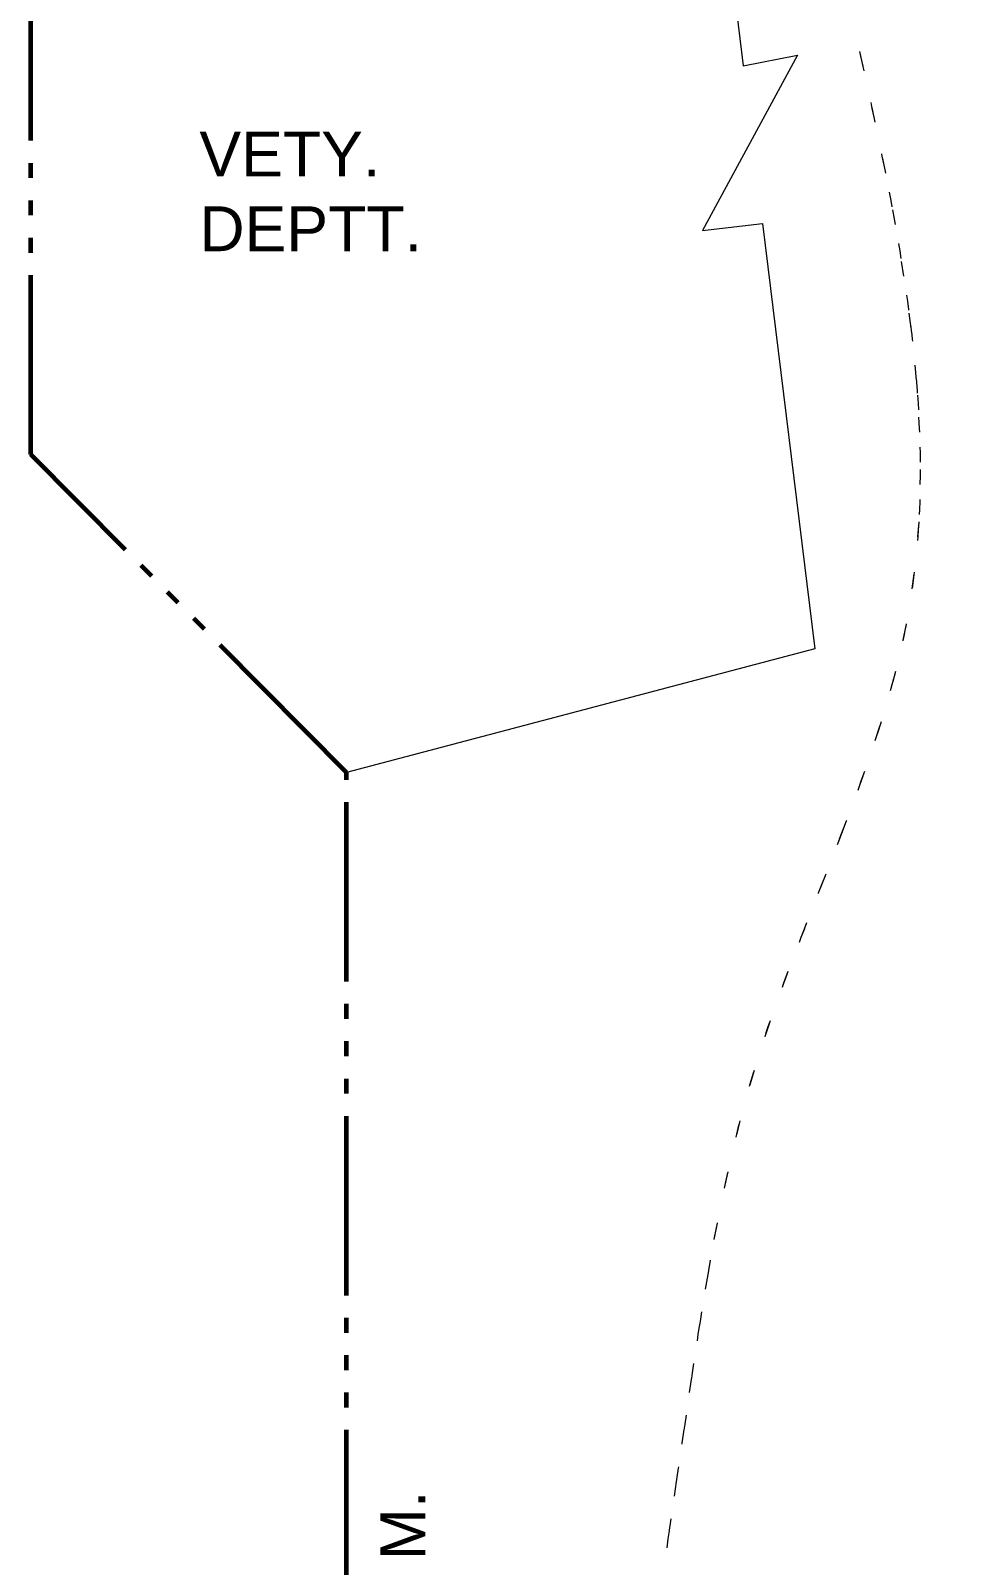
# Model space of a CAD drawing. Header units: inches. Extents: x 1367 to 15762, y 1989 to 8927.
# Drawn here: x 7741.85 to 7748.02, y 2003.13 to 2013.4 of the extents above; entities that cross this region are included whole.
import ezdxf

# ---------------------------------------------------------------- set-up
doc = ezdxf.new("R2010")
doc.units = ezdxf.units.IN
doc.header["$MEASUREMENT"] = 0
doc.linetypes.add('ACAD_ISO06W100', pattern=[36, 24, -3, 0, -3, 0, -3, 0, -3])
doc.linetypes.add('DOT', pattern=[0.25, 0, -0.25])
for name, color, linetype, lineweight in [('boundary', 2, 'Continuous', 60), ('text', 6, 'Continuous', 25), ('win', 60, 'Continuous', 9)]:
    doc.layers.add(name, color=color, linetype=linetype, lineweight=lineweight)
doc.styles.get("Standard").update_dxf_attribs({"font": 'arial.ttf', "height": 0.36})

msp = doc.modelspace()

# ---------------------------------------------------------------- linework, layer by layer
at = {"layer": 'boundary', "linetype": 'ACAD_ISO06W100', "ltscale": 0.05}
for p, q in [((7741.851, 2010.56), (7741.851, 2013.56)), ((7743.965, 2008.432), (7741.851, 2010.56)), ((7743.965, 1998.632), (7743.965, 2008.432))]:
    msp.add_line(p, q, dxfattribs=at)
at = {"layer": 'win'}
for p, q in [((7746.267, 2016.031), (7746.62, 2013.161)), ((7746.983, 2013.231), (7746.348, 2012.058)), ((7746.62, 2013.161), (7746.983, 2013.231)), ((7746.348, 2012.058), (7746.75, 2012.105)), ((7746.75, 2012.105), (7747.1, 2009.259)), ((7747.1, 2009.259), (7743.965, 2008.432))]:
    msp.add_line(p, q, dxfattribs=at)
at = {"layer": 'win', "linetype": 'DOT'}
msp.add_spline([(7742.694, 2039.755), (7742.708, 2038.635), (7742.822, 2037.766), (7743.509, 2035.355), (7743.758, 2034.087), (7743.826, 2033.314), (7743.804, 2032.065), (7743.818, 2029.777), (7743.705, 2026.169), (7743.99, 2023.45), (7744.939, 2021.059), (7746.742, 2016.583), (7747.116, 2014.579), (7747.722, 2009.485), (7746.695, 2006.446), (7746.228, 2004.07), (7745.948, 2002.019), (7745.762, 1999.922)], degree=3, dxfattribs=at)
for points in [[(7747.322, 2013.598), (7747.417, 2013.17), (7747.514, 2012.742), (7747.596, 2012.315)], [(7747.322, 2013.598), (7747.417, 2013.17), (7747.514, 2012.742), (7747.596, 2012.315)], [(7747.322, 2013.598), (7747.417, 2013.17), (7747.514, 2012.742), (7747.596, 2012.315)], [(7747.322, 2013.598), (7747.417, 2013.17), (7747.514, 2012.742), (7747.596, 2012.315)], [(7747.322, 2013.598), (7747.417, 2013.17), (7747.514, 2012.742), (7747.596, 2012.315)], [(7747.322, 2013.598), (7747.417, 2013.17), (7747.514, 2012.742), (7747.596, 2012.315)], [(7747.322, 2013.598), (7747.417, 2013.17), (7747.514, 2012.742), (7747.596, 2012.315)], [(7747.322, 2013.598), (7747.417, 2013.17), (7747.514, 2012.742), (7747.596, 2012.315)], [(7747.322, 2013.598), (7747.417, 2013.17), (7747.514, 2012.742), (7747.596, 2012.315)], [(7747.322, 2013.598), (7747.417, 2013.17), (7747.514, 2012.742), (7747.596, 2012.315)], [(7747.322, 2013.598), (7747.417, 2013.17), (7747.514, 2012.742), (7747.596, 2012.315)], [(7747.322, 2013.598), (7747.417, 2013.17), (7747.514, 2012.742), (7747.596, 2012.315)], [(7747.322, 2013.598), (7747.417, 2013.17), (7747.514, 2012.742), (7747.596, 2012.315)], [(7747.322, 2013.598), (7747.417, 2013.17), (7747.514, 2012.742), (7747.596, 2012.315)], [(7747.322, 2013.598), (7747.417, 2013.17), (7747.514, 2012.742), (7747.596, 2012.315)], [(7747.322, 2013.598), (7747.417, 2013.17), (7747.514, 2012.742), (7747.596, 2012.315)], [(7747.322, 2013.598), (7747.417, 2013.17), (7747.514, 2012.742), (7747.596, 2012.315)], [(7747.322, 2013.598), (7747.417, 2013.17), (7747.514, 2012.742), (7747.596, 2012.315)], [(7747.322, 2013.598), (7747.417, 2013.17), (7747.514, 2012.742), (7747.596, 2012.315)], [(7747.322, 2013.598), (7747.417, 2013.17), (7747.514, 2012.742), (7747.596, 2012.315)], [(7747.596, 2012.315), (7747.654, 2012.015), (7747.704, 2011.715), (7747.741, 2011.417)], [(7747.596, 2012.315), (7747.654, 2012.015), (7747.704, 2011.715), (7747.741, 2011.417)], [(7747.596, 2012.315), (7747.654, 2012.015), (7747.704, 2011.715), (7747.741, 2011.417)], [(7747.596, 2012.315), (7747.654, 2012.015), (7747.704, 2011.715), (7747.741, 2011.417)], [(7747.596, 2012.315), (7747.654, 2012.015), (7747.704, 2011.715), (7747.741, 2011.417)], [(7747.596, 2012.315), (7747.654, 2012.015), (7747.704, 2011.715), (7747.741, 2011.417)], [(7747.596, 2012.315), (7747.654, 2012.015), (7747.704, 2011.715), (7747.741, 2011.417)], [(7747.596, 2012.315), (7747.654, 2012.015), (7747.704, 2011.715), (7747.741, 2011.417)], [(7747.596, 2012.315), (7747.654, 2012.015), (7747.704, 2011.715), (7747.741, 2011.417)], [(7747.596, 2012.315), (7747.654, 2012.015), (7747.704, 2011.715), (7747.741, 2011.417)], [(7747.596, 2012.315), (7747.654, 2012.015), (7747.704, 2011.715), (7747.741, 2011.417)], [(7747.596, 2012.315), (7747.654, 2012.015), (7747.704, 2011.715), (7747.741, 2011.417)], [(7747.596, 2012.315), (7747.654, 2012.015), (7747.704, 2011.715), (7747.741, 2011.417)], [(7747.596, 2012.315), (7747.654, 2012.015), (7747.704, 2011.715), (7747.741, 2011.417)], [(7747.596, 2012.315), (7747.654, 2012.015), (7747.704, 2011.715), (7747.741, 2011.417)], [(7747.596, 2012.315), (7747.654, 2012.015), (7747.704, 2011.715), (7747.741, 2011.417)], [(7747.596, 2012.315), (7747.654, 2012.015), (7747.704, 2011.715), (7747.741, 2011.417)], [(7747.596, 2012.315), (7747.654, 2012.015), (7747.704, 2011.715), (7747.741, 2011.417)], [(7747.596, 2012.315), (7747.654, 2012.015), (7747.704, 2011.715), (7747.741, 2011.417)], [(7747.596, 2012.315), (7747.654, 2012.015), (7747.704, 2011.715), (7747.741, 2011.417)], [(7747.741, 2011.417), (7747.759, 2011.263), (7747.775, 2011.11), (7747.786, 2010.957)], [(7747.741, 2011.417), (7747.759, 2011.263), (7747.775, 2011.11), (7747.786, 2010.957)], [(7747.741, 2011.417), (7747.759, 2011.263), (7747.775, 2011.11), (7747.786, 2010.957)], [(7747.741, 2011.417), (7747.759, 2011.263), (7747.775, 2011.11), (7747.786, 2010.957)], [(7747.741, 2011.417), (7747.759, 2011.263), (7747.775, 2011.11), (7747.786, 2010.957)], [(7747.741, 2011.417), (7747.759, 2011.263), (7747.775, 2011.11), (7747.786, 2010.957)], [(7747.741, 2011.417), (7747.759, 2011.263), (7747.775, 2011.11), (7747.786, 2010.957)], [(7747.741, 2011.417), (7747.759, 2011.263), (7747.775, 2011.11), (7747.786, 2010.957)], [(7747.741, 2011.417), (7747.759, 2011.263), (7747.775, 2011.11), (7747.786, 2010.957)], [(7747.741, 2011.417), (7747.759, 2011.263), (7747.775, 2011.11), (7747.786, 2010.957)], [(7747.741, 2011.417), (7747.759, 2011.263), (7747.775, 2011.11), (7747.786, 2010.957)], [(7747.741, 2011.417), (7747.759, 2011.263), (7747.775, 2011.11), (7747.786, 2010.957)], [(7747.741, 2011.417), (7747.759, 2011.263), (7747.775, 2011.11), (7747.786, 2010.957)], [(7747.741, 2011.417), (7747.759, 2011.263), (7747.775, 2011.11), (7747.786, 2010.957)], [(7747.741, 2011.417), (7747.759, 2011.263), (7747.775, 2011.11), (7747.786, 2010.957)], [(7747.741, 2011.417), (7747.759, 2011.263), (7747.775, 2011.11), (7747.786, 2010.957)], [(7747.741, 2011.417), (7747.759, 2011.263), (7747.775, 2011.11), (7747.786, 2010.957)], [(7747.741, 2011.417), (7747.759, 2011.263), (7747.775, 2011.11), (7747.786, 2010.957)], [(7747.741, 2011.417), (7747.759, 2011.263), (7747.775, 2011.11), (7747.786, 2010.957)], [(7747.741, 2011.417), (7747.759, 2011.263), (7747.775, 2011.11), (7747.786, 2010.957)], [(7747.786, 2010.957), (7747.807, 2010.664), (7747.811, 2010.372), (7747.793, 2010.083)], [(7747.786, 2010.957), (7747.807, 2010.664), (7747.811, 2010.372), (7747.793, 2010.083)], [(7747.786, 2010.957), (7747.807, 2010.664), (7747.811, 2010.372), (7747.793, 2010.083)], [(7747.786, 2010.957), (7747.807, 2010.664), (7747.811, 2010.372), (7747.793, 2010.083)], [(7747.786, 2010.957), (7747.807, 2010.664), (7747.811, 2010.372), (7747.793, 2010.083)], [(7747.786, 2010.957), (7747.807, 2010.664), (7747.811, 2010.372), (7747.793, 2010.083)], [(7747.786, 2010.957), (7747.807, 2010.664), (7747.811, 2010.372), (7747.793, 2010.083)], [(7747.786, 2010.957), (7747.807, 2010.664), (7747.811, 2010.372), (7747.793, 2010.083)], [(7747.786, 2010.957), (7747.807, 2010.664), (7747.811, 2010.372), (7747.793, 2010.083)], [(7747.786, 2010.957), (7747.807, 2010.664), (7747.811, 2010.372), (7747.793, 2010.083)], [(7747.786, 2010.957), (7747.807, 2010.664), (7747.811, 2010.372), (7747.793, 2010.083)], [(7747.786, 2010.957), (7747.807, 2010.664), (7747.811, 2010.372), (7747.793, 2010.083)], [(7747.786, 2010.957), (7747.807, 2010.664), (7747.811, 2010.372), (7747.793, 2010.083)], [(7747.786, 2010.957), (7747.807, 2010.664), (7747.811, 2010.372), (7747.793, 2010.083)], [(7747.786, 2010.957), (7747.807, 2010.664), (7747.811, 2010.372), (7747.793, 2010.083)], [(7747.786, 2010.957), (7747.807, 2010.664), (7747.811, 2010.372), (7747.793, 2010.083)], [(7747.786, 2010.957), (7747.807, 2010.664), (7747.811, 2010.372), (7747.793, 2010.083)], [(7747.786, 2010.957), (7747.807, 2010.664), (7747.811, 2010.372), (7747.793, 2010.083)], [(7747.786, 2010.957), (7747.807, 2010.664), (7747.811, 2010.372), (7747.793, 2010.083)], [(7747.786, 2010.957), (7747.807, 2010.664), (7747.811, 2010.372), (7747.793, 2010.083)], [(7747.793, 2010.083), (7747.787, 2009.979), (7747.778, 2009.874), (7747.765, 2009.771)], [(7747.793, 2010.083), (7747.787, 2009.979), (7747.778, 2009.874), (7747.765, 2009.771)], [(7747.793, 2010.083), (7747.787, 2009.979), (7747.778, 2009.874), (7747.765, 2009.771)], [(7747.793, 2010.083), (7747.787, 2009.979), (7747.778, 2009.874), (7747.765, 2009.771)], [(7747.793, 2010.083), (7747.787, 2009.979), (7747.778, 2009.874), (7747.765, 2009.771)], [(7747.793, 2010.083), (7747.787, 2009.979), (7747.778, 2009.874), (7747.765, 2009.771)], [(7747.793, 2010.083), (7747.787, 2009.979), (7747.778, 2009.874), (7747.765, 2009.771)], [(7747.793, 2010.083), (7747.787, 2009.979), (7747.778, 2009.874), (7747.765, 2009.771)], [(7747.793, 2010.083), (7747.787, 2009.979), (7747.778, 2009.874), (7747.765, 2009.771)], [(7747.793, 2010.083), (7747.787, 2009.979), (7747.778, 2009.874), (7747.765, 2009.771)], [(7747.793, 2010.083), (7747.787, 2009.979), (7747.778, 2009.874), (7747.765, 2009.771)], [(7747.793, 2010.083), (7747.787, 2009.979), (7747.778, 2009.874), (7747.765, 2009.771)], [(7747.793, 2010.083), (7747.787, 2009.979), (7747.778, 2009.874), (7747.765, 2009.771)], [(7747.793, 2010.083), (7747.787, 2009.979), (7747.778, 2009.874), (7747.765, 2009.771)], [(7747.793, 2010.083), (7747.787, 2009.979), (7747.778, 2009.874), (7747.765, 2009.771)], [(7747.793, 2010.083), (7747.787, 2009.979), (7747.778, 2009.874), (7747.765, 2009.771)], [(7747.793, 2010.083), (7747.787, 2009.979), (7747.778, 2009.874), (7747.765, 2009.771)], [(7747.793, 2010.083), (7747.787, 2009.979), (7747.778, 2009.874), (7747.765, 2009.771)], [(7747.793, 2010.083), (7747.787, 2009.979), (7747.778, 2009.874), (7747.765, 2009.771)], [(7747.793, 2010.083), (7747.787, 2009.979), (7747.778, 2009.874), (7747.765, 2009.771)], [(7747.708, 2009.41), (7747.688, 2009.309), (7747.665, 2009.208), (7747.639, 2009.107)], [(7747.708, 2009.41), (7747.688, 2009.309), (7747.665, 2009.208), (7747.639, 2009.107)], [(7747.708, 2009.41), (7747.688, 2009.309), (7747.665, 2009.208), (7747.639, 2009.107)], [(7747.708, 2009.41), (7747.688, 2009.309), (7747.665, 2009.208), (7747.639, 2009.107)], [(7747.708, 2009.41), (7747.688, 2009.309), (7747.665, 2009.208), (7747.639, 2009.107)], [(7747.708, 2009.41), (7747.688, 2009.309), (7747.665, 2009.208), (7747.639, 2009.107)], [(7747.708, 2009.41), (7747.688, 2009.309), (7747.665, 2009.208), (7747.639, 2009.107)], [(7747.708, 2009.41), (7747.688, 2009.309), (7747.665, 2009.208), (7747.639, 2009.107)], [(7747.708, 2009.41), (7747.688, 2009.309), (7747.665, 2009.208), (7747.639, 2009.107)], [(7747.708, 2009.41), (7747.688, 2009.309), (7747.665, 2009.208), (7747.639, 2009.107)], [(7747.708, 2009.41), (7747.688, 2009.309), (7747.665, 2009.208), (7747.639, 2009.107)], [(7747.708, 2009.41), (7747.688, 2009.309), (7747.665, 2009.208), (7747.639, 2009.107)], [(7747.708, 2009.41), (7747.688, 2009.309), (7747.665, 2009.208), (7747.639, 2009.107)], [(7747.708, 2009.41), (7747.688, 2009.309), (7747.665, 2009.208), (7747.639, 2009.107)], [(7747.708, 2009.41), (7747.688, 2009.309), (7747.665, 2009.208), (7747.639, 2009.107)], [(7747.708, 2009.41), (7747.688, 2009.309), (7747.665, 2009.208), (7747.639, 2009.107)], [(7747.708, 2009.41), (7747.688, 2009.309), (7747.665, 2009.208), (7747.639, 2009.107)], [(7747.708, 2009.41), (7747.688, 2009.309), (7747.665, 2009.208), (7747.639, 2009.107)], [(7747.708, 2009.41), (7747.688, 2009.309), (7747.665, 2009.208), (7747.639, 2009.107)], [(7747.708, 2009.41), (7747.688, 2009.309), (7747.665, 2009.208), (7747.639, 2009.107)], [(7747.639, 2009.107), (7747.546, 2008.749), (7747.42, 2008.394), (7747.284, 2008.04)], [(7747.639, 2009.107), (7747.546, 2008.749), (7747.42, 2008.394), (7747.284, 2008.04)], [(7747.639, 2009.107), (7747.546, 2008.749), (7747.42, 2008.394), (7747.284, 2008.04)], [(7747.639, 2009.107), (7747.546, 2008.749), (7747.42, 2008.394), (7747.284, 2008.04)], [(7747.639, 2009.107), (7747.546, 2008.749), (7747.42, 2008.394), (7747.284, 2008.04)], [(7747.639, 2009.107), (7747.546, 2008.749), (7747.42, 2008.394), (7747.284, 2008.04)], [(7747.639, 2009.107), (7747.546, 2008.749), (7747.42, 2008.394), (7747.284, 2008.04)], [(7747.639, 2009.107), (7747.546, 2008.749), (7747.42, 2008.394), (7747.284, 2008.04)], [(7747.639, 2009.107), (7747.546, 2008.749), (7747.42, 2008.394), (7747.284, 2008.04)], [(7747.639, 2009.107), (7747.546, 2008.749), (7747.42, 2008.394), (7747.284, 2008.04)], [(7747.639, 2009.107), (7747.546, 2008.749), (7747.42, 2008.394), (7747.284, 2008.04)], [(7747.639, 2009.107), (7747.546, 2008.749), (7747.42, 2008.394), (7747.284, 2008.04)], [(7747.639, 2009.107), (7747.546, 2008.749), (7747.42, 2008.394), (7747.284, 2008.04)], [(7747.639, 2009.107), (7747.546, 2008.749), (7747.42, 2008.394), (7747.284, 2008.04)], [(7747.639, 2009.107), (7747.546, 2008.749), (7747.42, 2008.394), (7747.284, 2008.04)], [(7747.639, 2009.107), (7747.546, 2008.749), (7747.42, 2008.394), (7747.284, 2008.04)], [(7747.639, 2009.107), (7747.546, 2008.749), (7747.42, 2008.394), (7747.284, 2008.04)], [(7747.639, 2009.107), (7747.546, 2008.749), (7747.42, 2008.394), (7747.284, 2008.04)], [(7747.639, 2009.107), (7747.546, 2008.749), (7747.42, 2008.394), (7747.284, 2008.04)], [(7747.639, 2009.107), (7747.546, 2008.749), (7747.42, 2008.394), (7747.284, 2008.04)], [(7747.284, 2008.04), (7747.163, 2007.723), (7747.034, 2007.406), (7746.915, 2007.087)], [(7747.284, 2008.04), (7747.163, 2007.723), (7747.034, 2007.406), (7746.915, 2007.087)], [(7747.284, 2008.04), (7747.163, 2007.723), (7747.034, 2007.406), (7746.915, 2007.087)], [(7747.284, 2008.04), (7747.163, 2007.723), (7747.034, 2007.406), (7746.915, 2007.087)], [(7747.284, 2008.04), (7747.163, 2007.723), (7747.034, 2007.406), (7746.915, 2007.087)], [(7747.284, 2008.04), (7747.163, 2007.723), (7747.034, 2007.406), (7746.915, 2007.087)], [(7747.284, 2008.04), (7747.163, 2007.723), (7747.034, 2007.406), (7746.915, 2007.087)], [(7747.284, 2008.04), (7747.163, 2007.723), (7747.034, 2007.406), (7746.915, 2007.087)], [(7747.284, 2008.04), (7747.163, 2007.723), (7747.034, 2007.406), (7746.915, 2007.087)], [(7747.284, 2008.04), (7747.163, 2007.723), (7747.034, 2007.406), (7746.915, 2007.087)], [(7747.284, 2008.04), (7747.163, 2007.723), (7747.034, 2007.406), (7746.915, 2007.087)], [(7747.284, 2008.04), (7747.163, 2007.723), (7747.034, 2007.406), (7746.915, 2007.087)], [(7747.284, 2008.04), (7747.163, 2007.723), (7747.034, 2007.406), (7746.915, 2007.087)], [(7747.284, 2008.04), (7747.163, 2007.723), (7747.034, 2007.406), (7746.915, 2007.087)], [(7747.284, 2008.04), (7747.163, 2007.723), (7747.034, 2007.406), (7746.915, 2007.087)], [(7747.284, 2008.04), (7747.163, 2007.723), (7747.034, 2007.406), (7746.915, 2007.087)], [(7747.284, 2008.04), (7747.163, 2007.723), (7747.034, 2007.406), (7746.915, 2007.087)], [(7747.284, 2008.04), (7747.163, 2007.723), (7747.034, 2007.406), (7746.915, 2007.087)], [(7747.284, 2008.04), (7747.163, 2007.723), (7747.034, 2007.406), (7746.915, 2007.087)], [(7747.284, 2008.04), (7747.163, 2007.723), (7747.034, 2007.406), (7746.915, 2007.087)]]:
    msp.add_open_spline(points, degree=3, dxfattribs=at)
for points, knots in [([(7747.765, 2009.771), (7747.753, 2009.675), (7747.735, 2009.555), (7747.713, 2009.435), (7747.708, 2009.41)], [30.7227341, 30.7227341, 30.7227341, 30.7227341, 31.0193303, 31.0971003, 31.0971003, 31.0971003, 31.0971003]), ([(7747.765, 2009.771), (7747.753, 2009.675), (7747.735, 2009.555), (7747.713, 2009.435), (7747.708, 2009.41)], [30.7227341, 30.7227341, 30.7227341, 30.7227341, 31.0193303, 31.0971003, 31.0971003, 31.0971003, 31.0971003]), ([(7747.765, 2009.771), (7747.753, 2009.675), (7747.735, 2009.555), (7747.713, 2009.435), (7747.708, 2009.41)], [30.7227341, 30.7227341, 30.7227341, 30.7227341, 31.0193303, 31.0971003, 31.0971003, 31.0971003, 31.0971003]), ([(7747.765, 2009.771), (7747.753, 2009.675), (7747.735, 2009.555), (7747.713, 2009.435), (7747.708, 2009.41)], [30.7227341, 30.7227341, 30.7227341, 30.7227341, 31.0193303, 31.0971003, 31.0971003, 31.0971003, 31.0971003]), ([(7747.765, 2009.771), (7747.753, 2009.675), (7747.735, 2009.555), (7747.713, 2009.435), (7747.708, 2009.41)], [30.7227341, 30.7227341, 30.7227341, 30.7227341, 31.0193303, 31.0971003, 31.0971003, 31.0971003, 31.0971003]), ([(7747.765, 2009.771), (7747.753, 2009.675), (7747.735, 2009.555), (7747.713, 2009.435), (7747.708, 2009.41)], [30.7227341, 30.7227341, 30.7227341, 30.7227341, 31.0193303, 31.0971003, 31.0971003, 31.0971003, 31.0971003]), ([(7747.765, 2009.771), (7747.753, 2009.675), (7747.735, 2009.555), (7747.713, 2009.435), (7747.708, 2009.41)], [30.7227341, 30.7227341, 30.7227341, 30.7227341, 31.0193303, 31.0971003, 31.0971003, 31.0971003, 31.0971003]), ([(7747.765, 2009.771), (7747.753, 2009.675), (7747.735, 2009.555), (7747.713, 2009.435), (7747.708, 2009.41)], [30.7227341, 30.7227341, 30.7227341, 30.7227341, 31.0193303, 31.0971003, 31.0971003, 31.0971003, 31.0971003]), ([(7747.765, 2009.771), (7747.753, 2009.675), (7747.735, 2009.555), (7747.713, 2009.435), (7747.708, 2009.41)], [30.7227341, 30.7227341, 30.7227341, 30.7227341, 31.0193303, 31.0971003, 31.0971003, 31.0971003, 31.0971003]), ([(7747.765, 2009.771), (7747.753, 2009.675), (7747.735, 2009.555), (7747.713, 2009.435), (7747.708, 2009.41)], [30.7227341, 30.7227341, 30.7227341, 30.7227341, 31.0193303, 31.0971003, 31.0971003, 31.0971003, 31.0971003]), ([(7747.765, 2009.771), (7747.753, 2009.675), (7747.735, 2009.555), (7747.713, 2009.435), (7747.708, 2009.41)], [30.7227341, 30.7227341, 30.7227341, 30.7227341, 31.0193303, 31.0971003, 31.0971003, 31.0971003, 31.0971003]), ([(7747.765, 2009.771), (7747.753, 2009.675), (7747.735, 2009.555), (7747.713, 2009.435), (7747.708, 2009.41)], [30.7227341, 30.7227341, 30.7227341, 30.7227341, 31.0193303, 31.0971003, 31.0971003, 31.0971003, 31.0971003]), ([(7747.765, 2009.771), (7747.753, 2009.675), (7747.735, 2009.555), (7747.713, 2009.435), (7747.708, 2009.41)], [30.7227341, 30.7227341, 30.7227341, 30.7227341, 31.0193303, 31.0971003, 31.0971003, 31.0971003, 31.0971003]), ([(7747.765, 2009.771), (7747.753, 2009.675), (7747.735, 2009.555), (7747.713, 2009.435), (7747.708, 2009.41)], [30.7227341, 30.7227341, 30.7227341, 30.7227341, 31.0193303, 31.0971003, 31.0971003, 31.0971003, 31.0971003]), ([(7747.765, 2009.771), (7747.753, 2009.675), (7747.735, 2009.555), (7747.713, 2009.435), (7747.708, 2009.41)], [30.7227341, 30.7227341, 30.7227341, 30.7227341, 31.0193303, 31.0971003, 31.0971003, 31.0971003, 31.0971003]), ([(7747.765, 2009.771), (7747.753, 2009.675), (7747.735, 2009.555), (7747.713, 2009.435), (7747.708, 2009.41)], [30.7227341, 30.7227341, 30.7227341, 30.7227341, 31.0193303, 31.0971003, 31.0971003, 31.0971003, 31.0971003]), ([(7747.765, 2009.771), (7747.753, 2009.675), (7747.735, 2009.555), (7747.713, 2009.435), (7747.708, 2009.41)], [30.7227341, 30.7227341, 30.7227341, 30.7227341, 31.0193303, 31.0971003, 31.0971003, 31.0971003, 31.0971003]), ([(7747.765, 2009.771), (7747.753, 2009.675), (7747.735, 2009.555), (7747.713, 2009.435), (7747.708, 2009.41)], [30.7227341, 30.7227341, 30.7227341, 30.7227341, 31.0193303, 31.0971003, 31.0971003, 31.0971003, 31.0971003]), ([(7747.765, 2009.771), (7747.753, 2009.675), (7747.735, 2009.555), (7747.713, 2009.435), (7747.708, 2009.41)], [30.7227341, 30.7227341, 30.7227341, 30.7227341, 31.0193303, 31.0971003, 31.0971003, 31.0971003, 31.0971003]), ([(7747.765, 2009.771), (7747.753, 2009.675), (7747.735, 2009.555), (7747.713, 2009.435), (7747.708, 2009.41)], [30.7227341, 30.7227341, 30.7227341, 30.7227341, 31.0193303, 31.0971003, 31.0971003, 31.0971003, 31.0971003]), ([(7746.915, 2007.087), (7746.835, 2006.875), (7746.614, 2006.245), (7746.475, 2005.598), (7746.399, 2005.167)], [33.555117, 33.555117, 33.555117, 33.555117, 34.226782, 35.539347, 35.539347, 35.539347, 35.539347]), ([(7746.915, 2007.087), (7746.835, 2006.875), (7746.614, 2006.245), (7746.475, 2005.598), (7746.399, 2005.167)], [33.555117, 33.555117, 33.555117, 33.555117, 34.226782, 35.539347, 35.539347, 35.539347, 35.539347]), ([(7746.915, 2007.087), (7746.835, 2006.875), (7746.614, 2006.245), (7746.475, 2005.598), (7746.399, 2005.167)], [33.555117, 33.555117, 33.555117, 33.555117, 34.226782, 35.539347, 35.539347, 35.539347, 35.539347]), ([(7746.915, 2007.087), (7746.835, 2006.875), (7746.614, 2006.245), (7746.475, 2005.598), (7746.399, 2005.167)], [33.555117, 33.555117, 33.555117, 33.555117, 34.226782, 35.539347, 35.539347, 35.539347, 35.539347]), ([(7746.915, 2007.087), (7746.835, 2006.875), (7746.614, 2006.245), (7746.475, 2005.598), (7746.399, 2005.167)], [33.555117, 33.555117, 33.555117, 33.555117, 34.226782, 35.539347, 35.539347, 35.539347, 35.539347]), ([(7746.915, 2007.087), (7746.835, 2006.875), (7746.614, 2006.245), (7746.475, 2005.598), (7746.399, 2005.167)], [33.555117, 33.555117, 33.555117, 33.555117, 34.226782, 35.539347, 35.539347, 35.539347, 35.539347]), ([(7746.915, 2007.087), (7746.835, 2006.875), (7746.614, 2006.245), (7746.475, 2005.598), (7746.399, 2005.167)], [33.555117, 33.555117, 33.555117, 33.555117, 34.226782, 35.539347, 35.539347, 35.539347, 35.539347]), ([(7746.915, 2007.087), (7746.835, 2006.875), (7746.614, 2006.245), (7746.475, 2005.598), (7746.399, 2005.167)], [33.555117, 33.555117, 33.555117, 33.555117, 34.226782, 35.539347, 35.539347, 35.539347, 35.539347]), ([(7746.915, 2007.087), (7746.835, 2006.875), (7746.614, 2006.245), (7746.475, 2005.598), (7746.399, 2005.167)], [33.555117, 33.555117, 33.555117, 33.555117, 34.226782, 35.539347, 35.539347, 35.539347, 35.539347]), ([(7746.915, 2007.087), (7746.835, 2006.875), (7746.614, 2006.245), (7746.475, 2005.598), (7746.399, 2005.167)], [33.555117, 33.555117, 33.555117, 33.555117, 34.226782, 35.539347, 35.539347, 35.539347, 35.539347]), ([(7746.915, 2007.087), (7746.835, 2006.875), (7746.614, 2006.245), (7746.475, 2005.598), (7746.399, 2005.167)], [33.555117, 33.555117, 33.555117, 33.555117, 34.226782, 35.539347, 35.539347, 35.539347, 35.539347]), ([(7746.915, 2007.087), (7746.835, 2006.875), (7746.614, 2006.245), (7746.475, 2005.598), (7746.399, 2005.167)], [33.555117, 33.555117, 33.555117, 33.555117, 34.226782, 35.539347, 35.539347, 35.539347, 35.539347]), ([(7746.915, 2007.087), (7746.835, 2006.875), (7746.614, 2006.245), (7746.475, 2005.598), (7746.399, 2005.167)], [33.555117, 33.555117, 33.555117, 33.555117, 34.226782, 35.539347, 35.539347, 35.539347, 35.539347]), ([(7746.915, 2007.087), (7746.835, 2006.875), (7746.614, 2006.245), (7746.475, 2005.598), (7746.399, 2005.167)], [33.555117, 33.555117, 33.555117, 33.555117, 34.226782, 35.539347, 35.539347, 35.539347, 35.539347]), ([(7746.915, 2007.087), (7746.835, 2006.875), (7746.614, 2006.245), (7746.475, 2005.598), (7746.399, 2005.167)], [33.555117, 33.555117, 33.555117, 33.555117, 34.226782, 35.539347, 35.539347, 35.539347, 35.539347]), ([(7746.915, 2007.087), (7746.835, 2006.875), (7746.614, 2006.245), (7746.475, 2005.598), (7746.399, 2005.167)], [33.555117, 33.555117, 33.555117, 33.555117, 34.226782, 35.539347, 35.539347, 35.539347, 35.539347]), ([(7746.915, 2007.087), (7746.835, 2006.875), (7746.614, 2006.245), (7746.475, 2005.598), (7746.399, 2005.167)], [33.555117, 33.555117, 33.555117, 33.555117, 34.226782, 35.539347, 35.539347, 35.539347, 35.539347]), ([(7746.915, 2007.087), (7746.835, 2006.875), (7746.614, 2006.245), (7746.475, 2005.598), (7746.399, 2005.167)], [33.555117, 33.555117, 33.555117, 33.555117, 34.226782, 35.539347, 35.539347, 35.539347, 35.539347]), ([(7746.915, 2007.087), (7746.835, 2006.875), (7746.614, 2006.245), (7746.475, 2005.598), (7746.399, 2005.167)], [33.555117, 33.555117, 33.555117, 33.555117, 34.226782, 35.539347, 35.539347, 35.539347, 35.539347]), ([(7746.915, 2007.087), (7746.835, 2006.875), (7746.614, 2006.245), (7746.475, 2005.598), (7746.399, 2005.167)], [33.555117, 33.555117, 33.555117, 33.555117, 34.226782, 35.539347, 35.539347, 35.539347, 35.539347]), ([(7746.399, 2005.167), (7746.335, 2004.802), (7746.236, 2004.121), (7746.136, 2003.44), (7746.091, 2003.125)], [35.539347, 35.539347, 35.539347, 35.539347, 36.648956, 37.602758, 37.602758, 37.602758, 37.602758]), ([(7746.399, 2005.167), (7746.335, 2004.802), (7746.236, 2004.121), (7746.136, 2003.44), (7746.091, 2003.125)], [35.539347, 35.539347, 35.539347, 35.539347, 36.648956, 37.602758, 37.602758, 37.602758, 37.602758]), ([(7746.399, 2005.167), (7746.335, 2004.802), (7746.236, 2004.121), (7746.136, 2003.44), (7746.091, 2003.125)], [35.539347, 35.539347, 35.539347, 35.539347, 36.648956, 37.602758, 37.602758, 37.602758, 37.602758]), ([(7746.399, 2005.167), (7746.335, 2004.802), (7746.236, 2004.121), (7746.136, 2003.44), (7746.091, 2003.125)], [35.539347, 35.539347, 35.539347, 35.539347, 36.648956, 37.602758, 37.602758, 37.602758, 37.602758]), ([(7746.399, 2005.167), (7746.335, 2004.802), (7746.236, 2004.121), (7746.136, 2003.44), (7746.091, 2003.125)], [35.539347, 35.539347, 35.539347, 35.539347, 36.648956, 37.602758, 37.602758, 37.602758, 37.602758]), ([(7746.399, 2005.167), (7746.335, 2004.802), (7746.236, 2004.121), (7746.136, 2003.44), (7746.091, 2003.125)], [35.539347, 35.539347, 35.539347, 35.539347, 36.648956, 37.602758, 37.602758, 37.602758, 37.602758]), ([(7746.399, 2005.167), (7746.335, 2004.802), (7746.236, 2004.121), (7746.136, 2003.44), (7746.091, 2003.125)], [35.539347, 35.539347, 35.539347, 35.539347, 36.648956, 37.602758, 37.602758, 37.602758, 37.602758]), ([(7746.399, 2005.167), (7746.335, 2004.802), (7746.236, 2004.121), (7746.136, 2003.44), (7746.091, 2003.125)], [35.539347, 35.539347, 35.539347, 35.539347, 36.648956, 37.602758, 37.602758, 37.602758, 37.602758]), ([(7746.399, 2005.167), (7746.335, 2004.802), (7746.236, 2004.121), (7746.136, 2003.44), (7746.091, 2003.125)], [35.539347, 35.539347, 35.539347, 35.539347, 36.648956, 37.602758, 37.602758, 37.602758, 37.602758]), ([(7746.399, 2005.167), (7746.335, 2004.802), (7746.236, 2004.121), (7746.136, 2003.44), (7746.091, 2003.125)], [35.539347, 35.539347, 35.539347, 35.539347, 36.648956, 37.602758, 37.602758, 37.602758, 37.602758]), ([(7746.399, 2005.167), (7746.335, 2004.802), (7746.236, 2004.121), (7746.136, 2003.44), (7746.091, 2003.125)], [35.539347, 35.539347, 35.539347, 35.539347, 36.648956, 37.602758, 37.602758, 37.602758, 37.602758]), ([(7746.399, 2005.167), (7746.335, 2004.802), (7746.236, 2004.121), (7746.136, 2003.44), (7746.091, 2003.125)], [35.539347, 35.539347, 35.539347, 35.539347, 36.648956, 37.602758, 37.602758, 37.602758, 37.602758]), ([(7746.399, 2005.167), (7746.335, 2004.802), (7746.236, 2004.121), (7746.136, 2003.44), (7746.091, 2003.125)], [35.539347, 35.539347, 35.539347, 35.539347, 36.648956, 37.602758, 37.602758, 37.602758, 37.602758]), ([(7746.399, 2005.167), (7746.335, 2004.802), (7746.236, 2004.121), (7746.136, 2003.44), (7746.091, 2003.125)], [35.539347, 35.539347, 35.539347, 35.539347, 36.648956, 37.602758, 37.602758, 37.602758, 37.602758]), ([(7746.399, 2005.167), (7746.335, 2004.802), (7746.236, 2004.121), (7746.136, 2003.44), (7746.091, 2003.125)], [35.539347, 35.539347, 35.539347, 35.539347, 36.648956, 37.602758, 37.602758, 37.602758, 37.602758]), ([(7746.399, 2005.167), (7746.335, 2004.802), (7746.236, 2004.121), (7746.136, 2003.44), (7746.091, 2003.125)], [35.539347, 35.539347, 35.539347, 35.539347, 36.648956, 37.602758, 37.602758, 37.602758, 37.602758]), ([(7746.399, 2005.167), (7746.335, 2004.802), (7746.236, 2004.121), (7746.136, 2003.44), (7746.091, 2003.125)], [35.539347, 35.539347, 35.539347, 35.539347, 36.648956, 37.602758, 37.602758, 37.602758, 37.602758]), ([(7746.399, 2005.167), (7746.335, 2004.802), (7746.236, 2004.121), (7746.136, 2003.44), (7746.091, 2003.125)], [35.539347, 35.539347, 35.539347, 35.539347, 36.648956, 37.602758, 37.602758, 37.602758, 37.602758]), ([(7746.399, 2005.167), (7746.335, 2004.802), (7746.236, 2004.121), (7746.136, 2003.44), (7746.091, 2003.125)], [35.539347, 35.539347, 35.539347, 35.539347, 36.648956, 37.602758, 37.602758, 37.602758, 37.602758]), ([(7746.399, 2005.167), (7746.335, 2004.802), (7746.236, 2004.121), (7746.136, 2003.44), (7746.091, 2003.125)], [35.539347, 35.539347, 35.539347, 35.539347, 36.648956, 37.602758, 37.602758, 37.602758, 37.602758])]:
    msp.add_open_spline(points, degree=3, knots=knots, dxfattribs=at)

# ---------------------------------------------------------------- texts
at = {"layer": 'text'}
for s, p in [('VETY.', (7742.98, 2012.42)), ('DEPTT.', (7742.98, 2011.92))]:
    msp.add_text(s, height=0.3, dxfattribs=at).set_placement(p)
msp.add_text('9.80 M.', height=0.3, rotation=90, dxfattribs=at).set_placement((7744.492, 2002.227))

doc.saveas('drawing.dxf')
